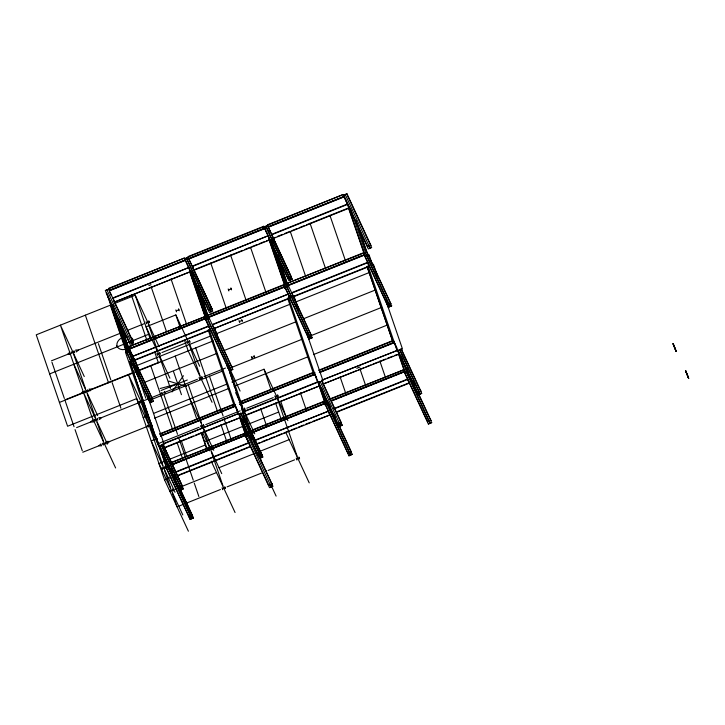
<?xml version="1.0" encoding="UTF-8"?>
<svg xmlns="http://www.w3.org/2000/svg" width="725" height="725" viewBox="0 0 725 725"><rect width="100%" height="100%" fill="white"/><g stroke="black" fill="none" stroke-linecap="round" stroke-linejoin="round"><path stroke-width="1.09" d="M172.033 391.908L183.425 375.74M67.588 354.353L69.555 352.459L70.216 354.407L67.588 354.353L51.448 360.805M78.345 350.048L76.379 351.933L75.717 349.994L78.345 350.048L124.51 331.57M80.992 393.439L82.949 391.545L83.62 393.494L80.992 393.439L64.851 399.901M91.74 389.135L89.782 391.029L89.112 389.08L91.74 389.135L159.192 362.147M90.77 421.95L92.727 420.056L93.398 422.004L90.77 421.95L76.614 427.614M101.518 417.645L99.561 419.539L98.89 417.591L101.518 417.645L137.75 403.154M98.935 445.784L100.893 443.89L101.563 445.839L98.935 445.784L82.795 452.237M109.683 441.48L107.726 443.365L107.064 441.425L109.683 441.48L145.915 426.98M108.741 288.749L184.377 258.064L108.578 288.396L109.366 290.562L185.165 260.23L209.471 312.511L212.778 311.188L194.028 270.751M264.607 228.438L263.818 226.273L188.02 256.605L188.808 258.771L264.607 228.438L288.913 280.72L292.175 279.261L272.999 237.954M267.625 225.167L343.269 194.481L267.462 224.813L268.25 226.988L272.482 236.096L271.857 234.284L347.665 203.952L348.281 205.764M188.183 256.958L263.991 226.626M105.343 290.489L108.65 289.166L132.548 340.687L129.24 342.01L105.388 290.625L108.65 289.166M184.784 258.698L188.092 257.375L211.945 308.759L208.682 310.218L184.784 258.698L188.147 257.511L211.99 308.895M264.226 226.907L267.543 225.584L291.441 277.104L288.124 278.427L264.272 227.043L267.543 225.584M343.677 195.116L346.985 193.792L370.883 245.313L367.566 246.636L343.722 195.252L346.985 193.792M109.502 290.208L186.162 259.532M189.307 258.272L265.259 227.877M268.395 226.626L344.701 196.094M268.25 226.988L344.058 196.656L349.142 208.148L273.343 238.48L271.857 234.284M109.439 290.779L185.238 260.438M188.881 258.988L264.679 228.656M268.322 227.197L344.121 196.865M188.772 267.534L112.973 297.866L114.45 302.062L190.258 271.73L188.772 267.534L113.136 298.22M268.214 235.743L192.415 266.075L193.901 270.271L269.7 239.939L268.214 235.743L192.578 266.428M272.02 234.637L347.828 204.305L349.142 208.148M148.897 285.55L150.972 284.717M193.729 269.917L242.54 250.388M244.615 249.554L249.808 247.479M251.883 246.645L257.076 244.57M259.151 243.736L264.344 241.661M266.419 240.827L269.7 239.939M273.18 238.126L275.255 237.292M277.331 236.459L282.523 234.383M284.599 233.55L289.792 231.474M291.867 230.65L297.06 228.565M299.135 227.741L304.328 225.656M306.403 224.832L348.979 207.794M111.324 304.781L36.25 334.823L67.597 426.255L136.69 398.605L160.542 449.989M114.441 303.53L135.222 295.22L159.074 346.604M71.621 352.74L74.312 351.661M127.654 330.31L144.447 323.595M146.432 322.797L149.123 321.728M176.22 310.88L178.912 309.802M228.52 289.955L231.212 288.876M199.701 366.288L175.849 314.913L146.06 326.83L169.913 378.214M211.945 308.759L208.682 310.218M49.653 373.91L124.727 343.868M126.802 343.043L129.92 341.792M131.995 340.958L148.625 334.307M106.176 292.918L130.029 344.303L133.337 342.979L114.115 301.537M344.511 197.553L368.354 248.929L371.671 247.606L347.819 196.23M128.579 346.749L204.55 316.78L128.579 346.749L129.567 349.631M284.617 286.801L283.828 284.635L208.03 314.967L208.818 317.133L284.617 286.801L308.923 339.083L312.185 337.623L308.923 339.083M288.459 286.058L287.472 283.176L363.27 252.844L388.364 307.291L391.627 305.832L388.364 307.291M208.193 315.321L283.992 284.988M287.472 283.176L363.433 253.197M363.678 253.478L366.986 252.155L390.884 303.675L387.576 304.998L363.723 253.614L365.327 252.98M128.47 348.988L203.725 318.864M208.954 316.78L285.26 286.239M287.354 285.405L361.567 255.708M364.059 255.01L288.26 285.342L287.635 283.529M129.44 349.133L205.248 318.801M208.891 317.342L284.689 287.009L285.142 288.468M288.333 285.559L364.131 255.227M129.53 350.22L126.83 351.163L129.53 350.22L118.837 319.045M208.972 318.429L206.272 319.372L208.972 318.429L197.961 286.303M288.423 286.638L285.713 287.58L288.423 286.638L277.72 255.463M367.865 254.847L365.155 255.789L367.865 254.847L356.066 220.463M284.318 288.559L285.967 287.907M288.224 294.096L212.425 324.438L213.902 328.633L289.71 298.301L288.224 294.096L212.588 324.791M367.666 262.314L291.867 292.646L293.344 296.842L369.152 266.51L367.666 262.314L368.291 264.127M133.146 356.582L134.46 360.425L210.259 330.093L208.782 325.888L132.974 356.22L208.945 326.25M292.03 293L367.838 262.667M210.748 328.806L209.108 329.467L238.362 414.691L243.591 412.597L226.862 363.796M290.199 297.014L288.55 297.676L317.804 382.9L323.033 380.806L306.675 333.065M160.397 445.467L158.757 446.12L129.657 361.258L131.914 360.778M288.713 298.029L290.807 297.196M135.33 359.654L209.063 330.147M288.505 298.356L213.902 328.633M294.223 296.072L367.947 266.564M157.271 354.416L159.953 353.338M161.947 352.54L185.074 343.288M187.059 342.49L189.751 341.412M239.359 321.565L242.05 320.486M136.563 365.654L210.776 335.956M216.005 333.862L290.218 304.165M295.447 302.08L369.659 272.373M85.024 391.826L87.716 390.748M59.423 402.429L132.711 373.103M138.992 370.584L213.123 340.922M144.656 382.329L216.775 353.465M224.097 350.538L296.226 321.673M303.539 318.746L375.668 289.882M161.023 390.512L187.313 379.991M94.794 420.337L97.485 419.258M139.735 402.357L142.417 401.278M144.411 400.481L148.562 398.822M151.679 397.572L197.408 379.275M199.402 378.477L202.085 377.408M204.069 376.61L225.466 368.046M251.702 357.552L254.384 356.473M149.25 400.372L152.513 398.904L149.25 400.372L125.398 348.988M228.692 368.581L231.955 367.113L228.692 368.581L204.84 317.197M308.134 336.79L311.397 335.331L308.134 336.79L284.282 285.405M151.697 399.421L222.783 370.973M231.139 367.629L302.225 339.182M311.632 335.421L381.667 307.391M150.03 402.665L153.301 401.206L150.03 402.665L126.186 351.281M229.481 370.874L232.743 369.415L229.481 370.874L205.628 319.489M143.197 417.573L147.347 415.914M153.564 413.422L226.807 384.114M231.946 382.057L264.018 369.224L287.87 420.609M154.561 418.18L228.783 388.482M234.012 386.389L308.225 356.691M313.454 354.597L387.667 324.9M102.968 444.171L105.66 443.093M147.9 426.182L150.592 425.113M159.636 433.876L233.359 404.378M240.111 401.677L313.843 372.17L317.994 381.64M318.52 370.303L392.243 340.795M159.799 434.239L234.565 404.314L238.072 412.416M239.241 402.447L314.007 372.532M319.725 370.239L393.448 340.741L396.965 348.843M156.174 436.35L154.525 437.012L125.434 352.142M233.803 404.867L235.616 404.559M313.245 373.076L315.058 372.768M160.406 435.752L166.369 433.369M167.366 432.97L233.894 406.344M240.011 403.897L313.182 374.617M320.287 371.771L385.836 345.544M386.824 345.154L392.787 342.762M160.415 436.051L235.181 406.136M239.866 404.26L314.632 374.345M319.308 372.469L394.074 342.553M160.488 436.26L235.253 406.344M239.939 404.468L314.695 374.553M320.414 372.269L394.146 342.762M157.425 438.426L151.199 440.918L175.051 492.302M157.733 443.818L199.094 427.27M201.079 426.472L203.77 425.403M205.755 424.605L240.138 410.848M242.123 410.051L244.814 408.972M246.799 408.184L273.243 397.599M275.228 396.802L277.911 395.732M237.755 413.848L162.989 443.763L164.475 447.959L240.274 417.627L238.788 413.431L163.152 444.117M242.594 412.335L318.402 381.993L319.716 385.836L243.917 416.168L242.431 411.972L318.239 381.64L338.14 424.324L341.412 422.865L338.14 424.324M397.844 350.211L321.873 380.181L397.844 350.211L399.158 354.054L323.196 384.023L356.419 370.729M318.465 382.211L320.115 381.549M399.847 349.649L401.487 348.988M147.782 396.647L164.149 444.389L158.92 446.482L129.829 361.612M397.083 350.755L402.484 349.015L385.754 300.213M356.763 368.291L359.881 367.04M165.345 447.189L186.117 438.879M188.192 438.045L193.385 435.97M195.46 435.145L200.653 433.061M202.728 432.236L240.274 417.627M244.787 415.398L319.716 385.836M358.503 369.895L363.687 367.82M365.772 366.986L370.955 364.911M373.04 364.077L378.233 362.002M380.308 361.177L385.501 359.093M387.576 358.268L392.769 356.183M394.844 355.359L399.158 354.054M204.541 441.697L243.537 426.092M247.66 424.442L278.69 412.027M165.173 461.037L158.956 463.529L182.8 514.913M169.324 459.378L205.628 444.851M170.674 462.641L244.561 433.496L170.837 463.003M250.116 430.849L323.839 401.351L348.933 455.808L352.196 454.339L348.933 455.808M329.558 399.067L403.453 369.922L329.73 399.421M250.279 431.212L324.012 401.704M246.455 433.278L244.851 433.922L246.464 433.115M172.396 464.136L246.183 434.61M251.43 432.517L325.28 402.964M331.225 400.581L404.777 371.155M172.505 464.399L245.186 435.317L249.491 444.633M250.904 433.024L324.628 403.526M331.388 400.816L404.079 371.735L428.375 424.016L431.638 422.557L428.375 424.016M162.409 468.495L165.092 467.426M167.085 466.628L169.133 465.803M172.215 464.571L207.096 450.615M209.081 449.817L211.773 448.748M213.757 447.95L248.14 434.193M251.022 433.033L282.587 420.409M172.568 464.607L245.258 435.526M250.977 433.233L324.7 403.734M331.461 401.034L404.151 371.943M169.55 466.936L166.895 467.997L158.123 442.44M175.069 472.111L248.793 442.612M254.511 440.32L328.407 411.175L254.674 440.682M333.953 408.538L407.686 379.03L409.163 383.226L336.482 412.317M175.233 472.473L248.965 442.966L250.279 446.808L177.589 475.899M334.125 408.891L407.849 379.383M152.377 426.155L128.524 374.771L164.539 479.823L170.765 477.331M177.426 475.537L249.074 446.872M256.868 443.754L259.985 442.504M262.06 441.67L267.253 439.595M269.328 438.761L274.521 436.686M276.597 435.852L281.789 433.777M283.865 432.943L289.058 430.868M291.133 430.034L296.326 427.958M298.401 427.125L303.594 425.049M305.669 424.225L310.862 422.14M312.946 421.316L329.721 415.017L257.031 444.108M336.309 411.963L407.958 383.289M218.995 467.707L256.65 452.636M260.619 451.05L289.175 439.622M170.157 491.115L172.849 490.037M174.834 489.239L178.966 487.59M182.075 486.348L216.195 472.691M182.519 486.448L179.256 487.907L182.519 486.448L163.343 445.141M258.698 456.116L261.961 454.657L258.698 456.116L239.014 413.667M417.591 392.542L420.853 391.074L417.591 392.542L397.898 350.084M262.749 456.949L259.487 458.417L262.749 456.949L243.573 415.642M180.045 490.209L183.307 488.741L180.045 490.209L159.418 445.739M338.928 426.626L342.191 425.167L338.928 426.626L318.773 383.163M418.379 394.835L421.642 393.376L418.379 394.835L397.753 350.365M179.075 506.068L183.208 504.419M186.316 503.177L220.436 489.52M222.421 488.732L225.103 487.653M227.097 486.856L261.48 473.099M268.141 470.434L294.577 459.849M296.57 459.061L299.253 457.983M189.261 517.088L192.524 515.629L189.261 517.088L165.409 465.704M268.703 485.297L271.966 483.838L268.703 485.297L244.805 433.777M348.145 453.506L351.407 452.047L348.145 453.506L324.302 402.13M427.596 421.723L430.858 420.255L427.596 421.723L403.743 370.339M193.312 517.922L190.05 519.381L193.358 518.058L180.217 489.71M269.492 487.599L272.754 486.131L269.492 487.599L249.337 444.135M160.134 388.509L177.725 383.824M168.898 381.132L186.552 386.516M685.714 370.756L688.75 378.486L685.623 370.983M688.578 378.314L685.587 370.865M673.217 343.813L676.117 351.045M675.972 351.172L673.063 343.94M685.768 370.856L688.523 378.214M345.317 194.617L370.022 248.113L368.617 245.086M368.508 245.132L369.913 248.158L369.17 246.002M368.989 254.683L372.26 264.226M373.384 264.154L377.752 276.877M367.774 254.448L391.672 305.968M366.623 252.164L358.54 228.602M366.37 254.946L390.032 306.476L388.981 304.5M366.261 254.992L389.914 306.521M363.968 253.224L348.553 208.247M369.152 266.51L368.363 264.335M367.992 265.885L397.246 351.108M401.206 348.761L420.899 391.21M401.061 349.042L421.687 393.512M399.656 349.541L420.038 394.01L399.548 349.586M418.524 391.038L419.929 394.056L419.186 391.899M412.616 380.969L414.537 385.129M418.225 393.059L430.904 420.391M418.552 394.346L431.692 422.693M393.693 341.022L397.01 348.208M406.39 371.671L430.043 423.192L429.109 421.18M406.272 371.717L429.934 423.237L428.992 421.225M403.979 369.949L398.532 354.045M269.265 229.898L270.198 231.909M269.31 230.033L270.244 232.045M273.053 238.09L292.175 279.261M265.984 226.363L290.58 279.904L289.175 276.877M265.876 226.408L290.462 279.95L289.067 276.923M293.779 295.583L298.673 309.729M287.544 283.946L311.442 335.467M293.009 296.317L312.23 337.759M287.173 283.955L279.469 261.471M286.928 286.737L310.581 338.267L286.819 286.783M309.539 336.291L310.472 338.303L309.729 336.146M284.526 285.016L268.794 239.087M321.764 380.553L341.457 423.001M323.024 383.86L342.245 425.303M320.106 381.377L340.596 425.802L339.191 422.784M339.083 422.829L340.487 425.847L339.744 423.69M328.498 402.683L330.41 406.852M334.107 414.772L335.512 417.79M339.255 425.856L351.462 452.183M339.101 426.137L352.241 454.484M314.251 372.813L316.635 377.988M326.948 403.453L350.601 454.983L326.83 403.499M349.55 453.016L350.483 455.028L349.749 452.871M324.537 401.741L318.773 384.893M285.822 432.481L309.212 482.859M186.542 258.154L211.138 311.696L186.434 258.2M209.616 308.714L211.02 311.741L210.286 309.575M190.258 271.73L114.45 302.062M214.337 327.374L218.859 340.46M208.102 315.737L232 367.258M213.567 328.108L232.788 369.551M207.486 318.529L231.139 370.049L230.206 368.037M207.377 318.574L231.03 370.094L230.097 368.083M230.269 369.895L240.093 391.056M205.084 316.807L189.66 271.83M209.48 327.917L205.175 318.592L129.367 348.924L132.729 356.229M235.589 392.542L254.765 433.849M243.591 412.597L229.608 371.925M242.368 412.48L262.015 454.792M243.627 415.778L262.767 457.194M240.773 413.123L261.154 457.593L259.749 454.575M240.655 413.168L260.728 456.532M259.641 454.62L261.036 457.638L260.302 455.481M249.518 435.48L251.439 439.649M257.982 453.75L272.011 483.974M234.8 404.604L237.655 410.785M259.704 458.064L272.799 486.267M238.86 413.948L259.487 458.417M271.431 486.031L276.107 496.108M247.388 435.29L271.159 486.774L270.217 484.762M270.108 484.808L271.041 486.819L270.307 484.662M245.095 433.532L239.64 417.627M248.448 442.259L245.639 436.214M212.044 402.284L188.192 350.9L184.558 340.315M189.868 398.895L213.721 450.279M202.547 432.317L221.723 473.624M211.211 461.145L235.063 512.53M109.91 292.465L111.36 295.628M106.992 289.982L131.687 343.478L130.754 341.466M130.645 341.511L131.578 343.523L130.835 341.366M106.602 293.027L125.633 348.598M107.789 295.592L126.884 351.281M134.886 359.165L139.78 373.312M128.66 347.529L152.558 399.04M133.192 357.878L153.347 401.342M128.289 347.538L120.214 323.975M128.044 350.32L151.697 401.84L150.292 398.822M127.926 350.365L151.271 400.789M150.646 399.874L151.588 401.886L150.845 399.729M163.397 445.277L182.564 486.584M164.131 447.434L183.352 488.877M161.331 444.905L181.712 489.384L180.19 486.403M161.213 444.951L181.286 488.324M171.009 469.283L172.414 472.31M173.393 474.458L175.731 479.497M178.966 486.412L192.569 515.765M155.358 436.387L158.63 443.446M159.573 445.458L179.256 487.907M180.262 489.846L193.358 518.058M156.147 438.688L158.53 443.863M166.532 462.459L189.035 510.944M168.055 467.036L191.708 518.565L190.312 515.538M167.946 467.081L191.282 517.505M190.195 515.584L191.599 518.611L190.856 516.454M165.653 465.314L156.564 438.815M190.05 519.381L166.197 468.006M164.539 479.823L188.391 531.207M84.263 376.538L60.411 325.153L83.384 392.143M73.814 364.24L97.667 415.624M107.436 444.135L83.593 392.76L91.758 416.585L115.61 467.969M370.883 245.313L367.566 246.636M390.884 303.675L387.576 304.998M406.734 368.273L407.876 371.572L405.23 372.632L398.27 352.368M350.284 208.166L366.433 255.282M401.097 356.057L406.453 372.007M398.369 351.879L398.995 353.691M407.686 379.03L408.302 380.852M346.07 200.109L346.858 202.366M348.272 206.534L365.21 255.907M343.269 194.481L344.257 197.363M403.29 369.56L404.278 372.442M367.031 266.32L392.85 341.638L367.231 267.027M329.884 215.289L345.526 260.918M379.827 360.987L385.546 377.662M310.028 223.237L325.67 268.866M359.972 368.934L366.043 386.652M290.163 231.184L305.805 276.814M340.107 376.882L345.825 393.557M291.441 277.104L288.124 278.427M322.045 380.543L323.359 384.386M327.709 401.242L328.434 403.354L325.779 404.423L318.828 384.159M271.304 240.981L287.091 287.028M322.018 388.908L327.102 403.752M271.204 241.026L286.991 287.073M321.918 388.953L327.002 403.789M328.235 410.821L329.721 415.017M269.192 239.395L285.768 287.698M266.166 231.474L266.9 233.613M263.818 226.273L264.806 229.154M283.828 284.635L284.49 286.556M323.839 401.351L325.163 405.193M287.589 298.111L313.408 373.429M250.442 247.08L266.084 292.71M300.386 392.778L306.104 409.453M230.577 255.028L246.219 300.657M280.883 401.768L285.886 416.358M277.575 394.753L278.246 396.702M298.917 457.004L299.588 458.952M277.403 398.705L297.078 456.088M274.893 395.832L275.563 397.78M296.235 458.082L296.897 460.031M264.018 369.224L270.887 389.271M275.591 402.991L281.744 420.926M230.876 287.897L231.547 289.846M241.715 319.507L242.386 321.465M254.049 355.504L254.72 357.452M228.194 288.976L228.855 290.924M239.023 320.586L239.694 322.534M251.367 356.573L252.037 358.531M210.721 262.976L226.363 308.605M260.665 408.673L266.383 425.348M244.479 408.003L245.15 409.951M252.481 431.348L253.152 433.296M265.821 470.253L266.492 472.202M229.988 370.203L242.63 407.078M244.307 411.945L251.593 433.224M259.623 456.632L261.807 463.012M214.7 328.434L218.334 339.046M227.115 366.279L227.786 368.228M241.788 409.072L242.458 411.03M208.682 316.888L209.344 318.81M247.905 431.964L248.992 435.145L246.337 436.205L239.431 416.068M199.656 292.184L207.422 314.795M191.491 271.703L207.649 318.819M242.204 419.639L247.66 435.544M191.391 271.739L207.549 318.864M242.114 419.675L247.56 435.58M189.751 271.186L206.326 319.489M184.377 258.064L185.364 260.946M204.387 316.417L205.701 320.26M244.398 433.142L245.385 436.024M208.148 329.902L233.967 405.221M209.434 376.121L223.11 416.005M224.107 418.923L231.112 439.35M195.723 347.882L217.663 411.909M171 278.871L186.642 324.501M220.944 424.569L226.662 441.244M178.577 308.832L179.247 310.78M189.415 340.442L190.086 342.39M201.749 376.429L202.42 378.377M189.243 344.384L199.91 375.505M175.894 309.901L176.556 311.85M186.724 341.511L187.394 343.469M199.067 377.507L199.738 379.456M175.849 314.913L180.57 328.67M203.435 424.424L204.097 426.373M211.437 447.769L212.108 449.718M224.777 486.674L225.439 488.623M188.246 384.603L201.586 423.509M203.254 428.375L209.588 446.845M211.256 451.72L222.928 485.759M200.743 425.502L201.414 427.451M208.746 448.847L209.416 450.796M222.086 487.753L222.756 489.701M175.196 356.102L196.783 419.059M201.477 432.752L207.604 450.633M151.135 286.819L166.415 331.388M201.088 432.517L206.444 448.15M173.556 371.662L181.449 394.672M148.788 320.749L149.459 322.697M159.627 352.359L160.288 354.308M148.607 324.7L157.778 351.444M159.446 356.31L170.448 388.401M146.097 321.827L146.767 323.776M156.935 353.438L157.606 355.386M135.222 295.22L150.782 340.596M154.769 352.232L158.394 362.817M131.279 294.767L146.921 340.397M164.348 391.4L165.019 393.349M181.223 440.465L186.579 456.088M164.176 395.343L177.516 434.257M178.513 437.166L185.509 457.593M185.926 458.807L193.267 480.204M194.264 483.122L198.849 496.498M161.657 392.47L162.328 394.427M150.782 365.862L173.094 430.949M176.982 442.286L182.609 458.698M132.548 340.687L129.24 342.01M180.86 487.272L181.594 489.429M133.21 357.479L133.935 359.6M137.07 372.659L145.843 398.252M123.341 333.699L135.738 369.868M128.198 350.61L112.42 304.563L128.108 350.655M163.125 452.491L168.218 467.335M163.034 452.527L168.118 467.371M110.291 305.198L126.585 352.731M142.091 400.309L142.752 402.257M150.256 424.134L150.927 426.083M164.765 466.447L165.427 468.395M172.514 489.058L173.184 491.015M141.91 404.251L148.417 423.21M150.084 428.085L162.917 465.522M164.584 470.398L170.674 488.142M172.342 493.009L177.09 506.866M139.399 401.378L140.07 403.327M147.565 425.212L148.235 427.161M162.074 467.525L162.744 469.474M169.822 490.136L170.493 492.085M112.139 382.637L120.912 408.229M98.401 343.677L110.807 379.846M85.351 315.176L108.523 382.773M73.977 350.683L74.648 352.631M87.381 389.778L88.042 391.727M97.15 418.289L97.821 420.237M105.324 442.114L105.986 444.062M73.805 354.634L85.532 388.854M87.199 393.72L95.31 417.364M96.978 422.231L103.476 441.199M71.286 351.761L71.956 353.709M84.689 390.847L85.36 392.796M94.468 419.358L95.129 421.316M102.633 443.192L103.303 445.141M51.955 362.264L64.353 398.442M65.35 401.36L74.041 426.708M75.047 429.626L82.297 450.778M117.35 346.758A8.555 6.144 -24.9 0 0 127.029 348.834A8.682 6.235 -24.9 0 0 128.588 348.072A8.555 6.144 -24.9 0 0 133.119 340.433A8.754 6.289 -24.9 0 0 132.394 338.702A8.555 6.144 -24.9 0 0 129.884 336.853M116.942 345.571A8.555 6.144 -24.9 0 1 122.253 337.533M127.047 336.373A8.555 6.144 -24.9 0 0 123.83 336.898A8.754 6.289 -24.9 0 0 122.217 337.524M117.196 346.722A8.682 6.235 -24.9 0 1 116.779 345.535M673.099 343.614L676.189 351.471L673.117 343.632"/></g></svg>
